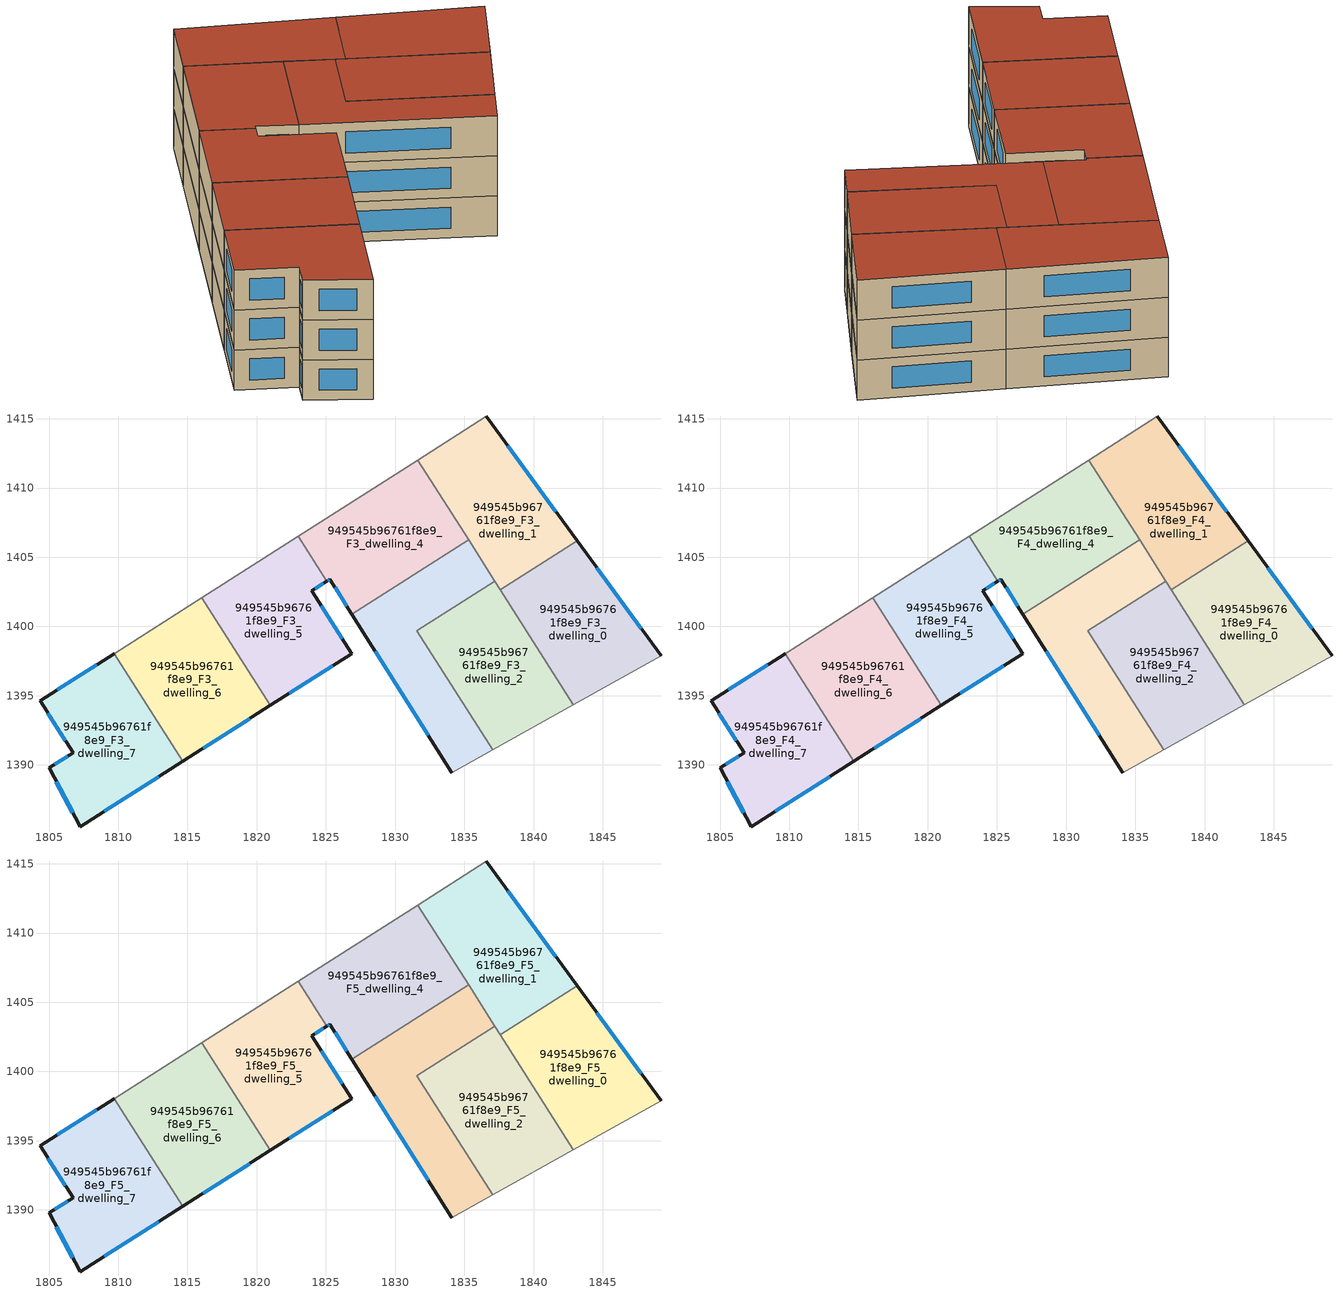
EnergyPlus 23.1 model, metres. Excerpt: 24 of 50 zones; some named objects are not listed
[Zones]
949545b96761f8e9_F3_dwelling_0
 floor to 949545b96761f8e9_F2_dwelling_0 (EU_floor_Construction): 1843.15,1406.18 1849.21,1397.88 1842.89,1394.36 1837.6,1402.64 z9
 wall outside (EU_wall_Construction): 1849.21,1397.88 1843.15,1406.18 z9:12
 wall adiabatic (EU_wall_Construction): 1842.89,1394.36 1849.21,1397.88 z9:12
 wall to 949545b96761f8e9_F3_dwelling_2 (EU_wall_Construction): 1837.6,1402.64 1842.89,1394.36 z9:12
 wall to 949545b96761f8e9_F3_dwelling_1 (EU_wall_Construction): 1843.15,1406.18 1837.6,1402.64 z9:12
 window (EU_Window_Construction): 1847.78,1399.83 1844.57,1404.23 z9.7:11.3
949545b96761f8e9_F3_dwelling_1
 floor to 949545b96761f8e9_F2_dwelling_1 (EU_floor_Construction): 1836.59,1415.17 1843.15,1406.18 1837.6,1402.64 1831.63,1412.01 z9
 wall outside (EU_wall_Construction): 1843.15,1406.18 1836.59,1415.17 z9:12
 wall adiabatic (EU_wall_Construction): 1836.59,1415.17 1831.63,1412.01 z9:12
 wall to 949545b96761f8e9_F3_dwelling_4 (EU_wall_Construction): 1831.63,1412.01 1835.31,1406.25 z9:12
 wall to 949545b96761f8e9_F3_dwelling_3 (EU_wall_Construction): 1835.31,1406.25 1837.21,1403.27 z9:12
 wall to 949545b96761f8e9_F3_dwelling_2 (EU_wall_Construction): 1837.21,1403.27 1837.6,1402.64 z9:12
 window (EU_Window_Construction): 1841.61,1408.29 1838.13,1413.06 z9.7:11.3
949545b96761f8e9_F3_dwelling_2
 floor to 949545b96761f8e9_F2_dwelling_2 (EU_floor_Construction): 1837.21,1403.27 1842.89,1394.36 1837.04,1391.1 1831.58,1399.68 z9
 wall to 949545b96761f8e9_F3_dwelling_3 (EU_wall_Construction): 1837.21,1403.27 1831.58,1399.68 1837.04,1391.1 z9:12
 wall adiabatic (EU_wall_Construction): 1837.04,1391.1 1842.89,1394.36 z9:12
949545b96761f8e9_F3_dwelling_3
 floor to 949545b96761f8e9_F2_dwelling_3 (EU_floor_Construction): 1835.31,1406.25 1837.21,1403.27 1831.58,1399.68 1837.04,1391.1 1834.08,1389.45 1826.88,1400.88 z9
 wall outside (EU_wall_Construction): 1826.88,1400.88 1834.08,1389.45 z9:12
 wall adiabatic (EU_wall_Construction): 1834.08,1389.45 1837.04,1391.1 z9:12
 wall to 949545b96761f8e9_F3_dwelling_4 (EU_wall_Construction): 1835.31,1406.25 1826.88,1400.88 z9:12
 window (EU_Window_Construction): 1828.57,1398.19 1832.39,1392.13 z9.7:11.3
949545b96761f8e9_F3_dwelling_4
 floor to 949545b96761f8e9_F2_dwelling_4 (EU_floor_Construction): 1831.63,1412.01 1835.31,1406.25 1826.88,1400.88 1825.29,1403.41 1825.07,1403.27 1823.01,1406.51 z9
 wall outside (EU_wall_Construction): 1825.07,1403.27 1825.29,1403.41 1826.88,1400.88 z9:12
 wall to 949545b96761f8e9_F3_dwelling_5 (EU_wall_Construction): 1823.01,1406.51 1825.07,1403.27 z9:12
 wall adiabatic (EU_wall_Construction): 1831.63,1412.01 1823.01,1406.51 z9:12
 window (EU_Window_Construction): 1825.66,1402.82 1826.51,1401.47 / 1825.12,1403.3 1825.24,1403.38 z9.7:11.3
949545b96761f8e9_F3_dwelling_5
 floor to 949545b96761f8e9_F2_dwelling_5 (EU_floor_Construction): 1825.07,1403.27 1823.97,1402.56 1826.87,1398.04 1820.99,1394.3 1816.03,1402.07 1823.01,1406.51 z9
 wall outside (EU_wall_Construction): 1820.99,1394.3 1826.87,1398.04 1823.97,1402.56 1825.07,1403.27 z9:12
 wall to 949545b96761f8e9_F3_dwelling_6 (EU_wall_Construction): 1816.03,1402.07 1820.99,1394.3 z9:12
 wall adiabatic (EU_wall_Construction): 1823.01,1406.51 1816.03,1402.07 z9:12
 window (EU_Window_Construction): 1824.23,1402.73 1824.81,1403.1 / 1826.19,1399.11 1824.65,1401.5 / 1822.37,1395.18 1825.49,1397.16 z9.7:11.3
949545b96761f8e9_F3_dwelling_6
 floor to 949545b96761f8e9_F2_dwelling_6 (EU_floor_Construction): 1816.03,1402.07 1820.99,1394.3 1814.66,1390.26 1809.7,1398.04 z9
 wall outside (EU_wall_Construction): 1814.66,1390.26 1820.99,1394.3 z9:12
 wall to 949545b96761f8e9_F3_dwelling_7 (EU_wall_Construction): 1809.7,1398.04 1814.66,1390.26 z9:12
 wall adiabatic (EU_wall_Construction): 1816.03,1402.07 1809.7,1398.04 z9:12
 window (EU_Window_Construction): 1816.15,1391.21 1819.5,1393.35 z9.7:11.3
949545b96761f8e9_F3_dwelling_7
 floor to 949545b96761f8e9_F2_dwelling_7 (EU_floor_Construction): 1809.7,1398.04 1814.66,1390.26 1807.26,1385.54 1805.01,1389.78 1806.75,1390.88 1804.35,1394.62 z9
 wall outside (EU_wall_Construction): 1809.7,1398.04 1804.35,1394.62 1806.75,1390.88 1805.01,1389.78 1807.26,1385.54 1814.66,1390.26 z9:12
 window (EU_Window_Construction): 1804.91,1393.74 1806.18,1391.76 / 1808.45,1397.23 1805.6,1395.42 / 1809,1386.65 1812.92,1389.15 / 1805.54,1388.79 1806.73,1386.54 / 1806.34,1390.62 1805.42,1390.04 z9.7:11.3
949545b96761f8e9_F4_dwelling_0
 floor to 949545b96761f8e9_F3_dwelling_0 (EU_floor_Construction): 1843.15,1406.18 1849.21,1397.88 1842.89,1394.36 1837.6,1402.64 z12
 wall outside (EU_wall_Construction): 1849.21,1397.88 1843.15,1406.18 z12:15
 wall adiabatic (EU_wall_Construction): 1842.89,1394.36 1849.21,1397.88 z12:15
 wall to 949545b96761f8e9_F4_dwelling_2 (EU_wall_Construction): 1837.6,1402.64 1842.89,1394.36 z12:15
 wall to 949545b96761f8e9_F4_dwelling_1 (EU_wall_Construction): 1843.15,1406.18 1837.6,1402.64 z12:15
 window (EU_Window_Construction): 1847.78,1399.83 1844.57,1404.23 z12.7:14.3
949545b96761f8e9_F4_dwelling_1
 floor to 949545b96761f8e9_F3_dwelling_1 (EU_floor_Construction): 1836.59,1415.17 1843.15,1406.18 1837.6,1402.64 1831.63,1412.01 z12
 wall outside (EU_wall_Construction): 1843.15,1406.18 1836.59,1415.17 z12:15
 wall adiabatic (EU_wall_Construction): 1836.59,1415.17 1831.63,1412.01 z12:15
 wall to 949545b96761f8e9_F4_dwelling_4 (EU_wall_Construction): 1831.63,1412.01 1835.31,1406.25 z12:15
 wall to 949545b96761f8e9_F4_dwelling_3 (EU_wall_Construction): 1835.31,1406.25 1837.21,1403.27 z12:15
 wall to 949545b96761f8e9_F4_dwelling_2 (EU_wall_Construction): 1837.21,1403.27 1837.6,1402.64 z12:15
 window (EU_Window_Construction): 1841.61,1408.29 1838.13,1413.06 z12.7:14.3
949545b96761f8e9_F4_dwelling_2
 floor to 949545b96761f8e9_F3_dwelling_2 (EU_floor_Construction): 1837.21,1403.27 1842.89,1394.36 1837.04,1391.1 1831.58,1399.68 z12
 wall to 949545b96761f8e9_F4_dwelling_3 (EU_wall_Construction): 1837.21,1403.27 1831.58,1399.68 1837.04,1391.1 z12:15
 wall adiabatic (EU_wall_Construction): 1837.04,1391.1 1842.89,1394.36 z12:15
949545b96761f8e9_F4_dwelling_3
 floor to 949545b96761f8e9_F3_dwelling_3 (EU_floor_Construction): 1835.31,1406.25 1837.21,1403.27 1831.58,1399.68 1837.04,1391.1 1834.08,1389.45 1826.88,1400.88 z12
 wall outside (EU_wall_Construction): 1826.88,1400.88 1834.08,1389.45 z12:15
 wall adiabatic (EU_wall_Construction): 1834.08,1389.45 1837.04,1391.1 z12:15
 wall to 949545b96761f8e9_F4_dwelling_4 (EU_wall_Construction): 1835.31,1406.25 1826.88,1400.88 z12:15
 window (EU_Window_Construction): 1828.57,1398.19 1832.39,1392.13 z12.7:14.3
949545b96761f8e9_F4_dwelling_4
 floor to 949545b96761f8e9_F3_dwelling_4 (EU_floor_Construction): 1831.63,1412.01 1835.31,1406.25 1826.88,1400.88 1825.29,1403.41 1825.07,1403.27 1823.01,1406.51 z12
 wall outside (EU_wall_Construction): 1825.07,1403.27 1825.29,1403.41 1826.88,1400.88 z12:15
 wall to 949545b96761f8e9_F4_dwelling_5 (EU_wall_Construction): 1823.01,1406.51 1825.07,1403.27 z12:15
 wall adiabatic (EU_wall_Construction): 1831.63,1412.01 1823.01,1406.51 z12:15
 window (EU_Window_Construction): 1825.66,1402.82 1826.51,1401.47 / 1825.12,1403.3 1825.24,1403.38 z12.7:14.3
949545b96761f8e9_F4_dwelling_5
 floor to 949545b96761f8e9_F3_dwelling_5 (EU_floor_Construction): 1825.07,1403.27 1823.97,1402.56 1826.87,1398.04 1820.99,1394.3 1816.03,1402.07 1823.01,1406.51 z12
 wall outside (EU_wall_Construction): 1820.99,1394.3 1826.87,1398.04 1823.97,1402.56 1825.07,1403.27 z12:15
 wall to 949545b96761f8e9_F4_dwelling_6 (EU_wall_Construction): 1816.03,1402.07 1820.99,1394.3 z12:15
 wall adiabatic (EU_wall_Construction): 1823.01,1406.51 1816.03,1402.07 z12:15
 window (EU_Window_Construction): 1824.23,1402.73 1824.81,1403.1 / 1826.19,1399.11 1824.65,1401.5 / 1822.37,1395.18 1825.49,1397.16 z12.7:14.3
949545b96761f8e9_F4_dwelling_6
 floor to 949545b96761f8e9_F3_dwelling_6 (EU_floor_Construction): 1816.03,1402.07 1820.99,1394.3 1814.66,1390.26 1809.7,1398.04 z12
 wall outside (EU_wall_Construction): 1814.66,1390.26 1820.99,1394.3 z12:15
 wall to 949545b96761f8e9_F4_dwelling_7 (EU_wall_Construction): 1809.7,1398.04 1814.66,1390.26 z12:15
 wall adiabatic (EU_wall_Construction): 1816.03,1402.07 1809.7,1398.04 z12:15
 window (EU_Window_Construction): 1816.15,1391.21 1819.5,1393.35 z12.7:14.3
949545b96761f8e9_F4_dwelling_7
 floor to 949545b96761f8e9_F3_dwelling_7 (EU_floor_Construction): 1809.7,1398.04 1814.66,1390.26 1807.26,1385.54 1805.01,1389.78 1806.75,1390.88 1804.35,1394.62 z12
 wall outside (EU_wall_Construction): 1809.7,1398.04 1804.35,1394.62 1806.75,1390.88 1805.01,1389.78 1807.26,1385.54 1814.66,1390.26 z12:15
 window (EU_Window_Construction): 1804.91,1393.74 1806.18,1391.76 / 1808.45,1397.23 1805.6,1395.42 / 1809,1386.65 1812.92,1389.15 / 1805.54,1388.79 1806.73,1386.54 / 1806.34,1390.62 1805.42,1390.04 z12.7:14.3
949545b96761f8e9_F5_dwelling_0
 floor to 949545b96761f8e9_F4_dwelling_0 (EU_floor_Construction): 1843.15,1406.18 1849.21,1397.88 1842.89,1394.36 1837.6,1402.64 z15
 wall outside (EU_wall_Construction): 1849.21,1397.88 1843.15,1406.18 z15:18
 wall adiabatic (EU_wall_Construction): 1842.89,1394.36 1849.21,1397.88 z15:18
 wall to 949545b96761f8e9_F5_dwelling_2 (EU_wall_Construction): 1837.6,1402.64 1842.89,1394.36 z15:18
 wall to 949545b96761f8e9_F5_dwelling_1 (EU_wall_Construction): 1843.15,1406.18 1837.6,1402.64 z15:18
 window (EU_Window_Construction): 1847.78,1399.83 1844.57,1404.23 z15.7:17.3
 roof outside (EU_roof_Construction): 1849.21,1397.88 1843.15,1406.18 1837.6,1402.64 1842.89,1394.36 z18
949545b96761f8e9_F5_dwelling_1
 floor to 949545b96761f8e9_F4_dwelling_1 (EU_floor_Construction): 1836.59,1415.17 1843.15,1406.18 1837.6,1402.64 1831.63,1412.01 z15
 wall outside (EU_wall_Construction): 1843.15,1406.18 1836.59,1415.17 z15:18
 wall adiabatic (EU_wall_Construction): 1836.59,1415.17 1831.63,1412.01 z15:18
 wall to 949545b96761f8e9_F5_dwelling_4 (EU_wall_Construction): 1831.63,1412.01 1835.31,1406.25 z15:18
 wall to 949545b96761f8e9_F5_dwelling_3 (EU_wall_Construction): 1835.31,1406.25 1837.21,1403.27 z15:18
 wall to 949545b96761f8e9_F5_dwelling_2 (EU_wall_Construction): 1837.21,1403.27 1837.6,1402.64 z15:18
 window (EU_Window_Construction): 1841.61,1408.29 1838.13,1413.06 z15.7:17.3
 roof outside (EU_roof_Construction): 1843.15,1406.18 1836.59,1415.17 1831.63,1412.01 1837.6,1402.64 z18
949545b96761f8e9_F5_dwelling_2
 floor to 949545b96761f8e9_F4_dwelling_2 (EU_floor_Construction): 1837.21,1403.27 1842.89,1394.36 1837.04,1391.1 1831.58,1399.68 z15
 wall to 949545b96761f8e9_F5_dwelling_3 (EU_wall_Construction): 1837.21,1403.27 1831.58,1399.68 1837.04,1391.1 z15:18
 wall adiabatic (EU_wall_Construction): 1837.04,1391.1 1842.89,1394.36 z15:18
 roof outside (EU_roof_Construction): 1842.89,1394.36 1837.21,1403.27 1831.58,1399.68 1837.04,1391.1 z18
949545b96761f8e9_F5_dwelling_3
 floor to 949545b96761f8e9_F4_dwelling_3 (EU_floor_Construction): 1835.31,1406.25 1837.21,1403.27 1831.58,1399.68 1837.04,1391.1 1834.08,1389.45 1826.88,1400.88 z15
 wall outside (EU_wall_Construction): 1826.88,1400.88 1834.08,1389.45 z15:18
 wall adiabatic (EU_wall_Construction): 1834.08,1389.45 1837.04,1391.1 z15:18
 wall to 949545b96761f8e9_F5_dwelling_4 (EU_wall_Construction): 1835.31,1406.25 1826.88,1400.88 z15:18
 window (EU_Window_Construction): 1828.57,1398.19 1832.39,1392.13 z15.7:17.3
 roof outside (EU_roof_Construction): 1837.04,1391.1 1831.58,1399.68 1837.21,1403.27 1835.31,1406.25 1826.88,1400.88 1834.08,1389.45 z18
949545b96761f8e9_F5_dwelling_4
 floor to 949545b96761f8e9_F4_dwelling_4 (EU_floor_Construction): 1831.63,1412.01 1835.31,1406.25 1826.88,1400.88 1825.29,1403.41 1825.07,1403.27 1823.01,1406.51 z15
 wall outside (EU_wall_Construction): 1825.07,1403.27 1825.29,1403.41 1826.88,1400.88 z15:18
 wall to 949545b96761f8e9_F5_dwelling_5 (EU_wall_Construction): 1823.01,1406.51 1825.07,1403.27 z15:18
 wall adiabatic (EU_wall_Construction): 1831.63,1412.01 1823.01,1406.51 z15:18
 window (EU_Window_Construction): 1825.66,1402.82 1826.51,1401.47 / 1825.12,1403.3 1825.24,1403.38 z15.7:17.3
 roof outside (EU_roof_Construction): 1835.31,1406.25 1831.63,1412.01 1823.01,1406.51 1825.07,1403.27 1825.29,1403.41 1826.88,1400.88 z18
949545b96761f8e9_F5_dwelling_5
 floor to 949545b96761f8e9_F4_dwelling_5 (EU_floor_Construction): 1825.07,1403.27 1823.97,1402.56 1826.87,1398.04 1820.99,1394.3 1816.03,1402.07 1823.01,1406.51 z15
 wall outside (EU_wall_Construction): 1820.99,1394.3 1826.87,1398.04 1823.97,1402.56 1825.07,1403.27 z15:18
 wall to 949545b96761f8e9_F5_dwelling_6 (EU_wall_Construction): 1816.03,1402.07 1820.99,1394.3 z15:18
 wall adiabatic (EU_wall_Construction): 1823.01,1406.51 1816.03,1402.07 z15:18
 window (EU_Window_Construction): 1824.23,1402.73 1824.81,1403.1 / 1826.19,1399.11 1824.65,1401.5 / 1822.37,1395.18 1825.49,1397.16 z15.7:17.3
 roof outside (EU_roof_Construction): 1826.87,1398.04 1823.97,1402.56 1825.07,1403.27 1823.01,1406.51 1816.03,1402.07 1820.99,1394.3 z18
949545b96761f8e9_F5_dwelling_6
 floor to 949545b96761f8e9_F4_dwelling_6 (EU_floor_Construction): 1816.03,1402.07 1820.99,1394.3 1814.66,1390.26 1809.7,1398.04 z15
 wall outside (EU_wall_Construction): 1814.66,1390.26 1820.99,1394.3 z15:18
 wall to 949545b96761f8e9_F5_dwelling_7 (EU_wall_Construction): 1809.7,1398.04 1814.66,1390.26 z15:18
 wall adiabatic (EU_wall_Construction): 1816.03,1402.07 1809.7,1398.04 z15:18
 window (EU_Window_Construction): 1816.15,1391.21 1819.5,1393.35 z15.7:17.3
 roof outside (EU_roof_Construction): 1820.99,1394.3 1816.03,1402.07 1809.7,1398.04 1814.66,1390.26 z18
949545b96761f8e9_F5_dwelling_7
 floor to 949545b96761f8e9_F4_dwelling_7 (EU_floor_Construction): 1809.7,1398.04 1814.66,1390.26 1807.26,1385.54 1805.01,1389.78 1806.75,1390.88 1804.35,1394.62 z15
 wall outside (EU_wall_Construction): 1809.7,1398.04 1804.35,1394.62 1806.75,1390.88 1805.01,1389.78 1807.26,1385.54 1814.66,1390.26 z15:18
 window (EU_Window_Construction): 1804.91,1393.74 1806.18,1391.76 / 1808.45,1397.23 1805.6,1395.42 / 1809,1386.65 1812.92,1389.15 / 1805.54,1388.79 1806.73,1386.54 / 1806.34,1390.62 1805.42,1390.04 z15.7:17.3
 roof outside (EU_roof_Construction): 1814.66,1390.26 1809.7,1398.04 1804.35,1394.62 1806.75,1390.88 1805.01,1389.78 1807.26,1385.54 z18
[Building]
EU S2 Campaign: North Axis=0; Terrain=City; Solar Distribution=FullExterior
[Site:Location]
Budapest.Ferenc.Liszt.Intl.AP: Latitude=47.437; Longitude=19.256; Time Zone=1; Elevation=185
[SizingPeriod:WeatherFileDays]
AnnualSizingPeriod: Begin Month=1; Begin Day of Month=1; End Month=12; End Day of Month=31; Day of Week for Start Day=Monday; Use Weather File Daylight Saving Period=No; Use Weather File Rain and Snow Indicators=No
[MATERIAL]
EU_InternalMass_Material: Roughness=MediumRough; Thickness=0.1; Conductivity=1; Density=1800; Specific Heat=900; Thermal Absorptance=0.9; Solar Absorptance=0.7; Visible Absorptance=0.7
[MATERIAL:NOMASS] Roughness=MediumRough; Thermal Absorptance=0.9; Solar Absorptance=0.7; Visible Absorptance=0.7
Name | Thermal Resistance
EU_wall_NoMass | 0.832559
EU_roof_NoMass | 1.39638
EU_floor_NoMass | 0.872794
[WINDOWMATERIAL:SIMPLEGLAZINGSYSTEM]
EU_Window_SimpleGlazing: UFactor=2.79869; Solar Heat Gain Coefficient=0.75; Visible Transmittance=0.75
[CONSTRUCTION]
EU_wall_Construction: EU_wall_NoMass
EU_roof_Construction: EU_roof_NoMass
EU_floor_Construction: EU_floor_NoMass
EU_Window_Construction: EU_Window_SimpleGlazing
EU_InternalMass_Construction: EU_InternalMass_Material
[ZONE] Type=1; Multiplier=1; Ceiling Height=autocalculate; Floor Area=autocalculate; Part of Total Floor Area=Yes
Name | Volume
949545b96761f8e9_F3_dwelling_0; 949545b96761f8e9_F4_dwelling_0; 949545b96761f8e9_F5_dwelling_0 | 207.629
949545b96761f8e9_F3_dwelling_1; 949545b96761f8e9_F4_dwelling_1; 949545b96761f8e9_F5_dwelling_1 | 207.609
949545b96761f8e9_F3_dwelling_2; 949545b96761f8e9_F4_dwelling_2; 949545b96761f8e9_F5_dwelling_2 | 207.627
949545b96761f8e9_F3_dwelling_3; 949545b96761f8e9_F4_dwelling_3; 949545b96761f8e9_F5_dwelling_3 | 207.633
949545b96761f8e9_F3_dwelling_4; 949545b96761f8e9_F4_dwelling_4; 949545b96761f8e9_F5_dwelling_4; 949545b96761f8e9_F3_dwelling_6; 949545b96761f8e9_F4_dwelling_6; 949545b96761f8e9_F5_dwelling_6 | 207.612
949545b96761f8e9_F3_dwelling_5; 949545b96761f8e9_F4_dwelling_5; 949545b96761f8e9_F5_dwelling_5 | 207.601
949545b96761f8e9_F3_dwelling_7; 949545b96761f8e9_F4_dwelling_7; 949545b96761f8e9_F5_dwelling_7 | 207.617
[INTERNALMASS] Construction=EU_InternalMass_Construction
Name | Zone or ZoneList | Surface Area
949545b96761f8e9_F3_dwelling_0_EU_InternalMass | 949545b96761f8e9_F3_dwelling_0 | 69.2101
949545b96761f8e9_F3_dwelling_1_EU_InternalMass | 949545b96761f8e9_F3_dwelling_1 | 69.2045
949545b96761f8e9_F3_dwelling_2_EU_InternalMass | 949545b96761f8e9_F3_dwelling_2 | 69.2099
949545b96761f8e9_F3_dwelling_3_EU_InternalMass | 949545b96761f8e9_F3_dwelling_3 | 69.2109
949545b96761f8e9_F3_dwelling_4_EU_InternalMass | 949545b96761f8e9_F3_dwelling_4 | 69.2056
949545b96761f8e9_F3_dwelling_5_EU_InternalMass | 949545b96761f8e9_F3_dwelling_5 | 69.2004
949545b96761f8e9_F3_dwelling_6_EU_InternalMass | 949545b96761f8e9_F3_dwelling_6 | 69.204
949545b96761f8e9_F3_dwelling_7_EU_InternalMass | 949545b96761f8e9_F3_dwelling_7 | 69.2057
949545b96761f8e9_F4_dwelling_0_EU_InternalMass | 949545b96761f8e9_F4_dwelling_0 | 69.2101
949545b96761f8e9_F4_dwelling_1_EU_InternalMass | 949545b96761f8e9_F4_dwelling_1 | 69.2045
949545b96761f8e9_F4_dwelling_2_EU_InternalMass | 949545b96761f8e9_F4_dwelling_2 | 69.2099
949545b96761f8e9_F4_dwelling_3_EU_InternalMass | 949545b96761f8e9_F4_dwelling_3 | 69.2109
949545b96761f8e9_F4_dwelling_4_EU_InternalMass | 949545b96761f8e9_F4_dwelling_4 | 69.2056
949545b96761f8e9_F4_dwelling_5_EU_InternalMass | 949545b96761f8e9_F4_dwelling_5 | 69.2004
949545b96761f8e9_F4_dwelling_6_EU_InternalMass | 949545b96761f8e9_F4_dwelling_6 | 69.204
949545b96761f8e9_F4_dwelling_7_EU_InternalMass | 949545b96761f8e9_F4_dwelling_7 | 69.2057
949545b96761f8e9_F5_dwelling_0_EU_InternalMass | 949545b96761f8e9_F5_dwelling_0 | 69.2101
949545b96761f8e9_F5_dwelling_1_EU_InternalMass | 949545b96761f8e9_F5_dwelling_1 | 69.2045
949545b96761f8e9_F5_dwelling_2_EU_InternalMass | 949545b96761f8e9_F5_dwelling_2 | 69.2099
949545b96761f8e9_F5_dwelling_3_EU_InternalMass | 949545b96761f8e9_F5_dwelling_3 | 69.2109
949545b96761f8e9_F5_dwelling_4_EU_InternalMass | 949545b96761f8e9_F5_dwelling_4 | 69.2056
949545b96761f8e9_F5_dwelling_5_EU_InternalMass | 949545b96761f8e9_F5_dwelling_5 | 69.2004
949545b96761f8e9_F5_dwelling_6_EU_InternalMass | 949545b96761f8e9_F5_dwelling_6 | 69.204
949545b96761f8e9_F5_dwelling_7_EU_InternalMass | 949545b96761f8e9_F5_dwelling_7 | 69.2057
[OTHEREQUIPMENT] Fuel Type=Electricity; Design Level Calculation Method=Watts/Area; Power per Zone Floor Area=1; Fraction Latent=0; Fraction Radiant=0; Fraction Lost=0; Carbon Dioxide Generation Rate=0; EndUse Subcategory=EU_Step8_InternalGains
Name | Zone or ZoneList or Space or SpaceList | Schedule
EU_Step8_InternalGain_949545b96761f8e9_F3_dwelling_0_f000 | 949545b96761f8e9_F3_dwelling_0 | EU_Step8_GainSchedule_949545b96761f8e9_F3_dwelling_0_f000
EU_Step8_InternalGain_949545b96761f8e9_F3_dwelling_1_f000 | 949545b96761f8e9_F3_dwelling_1 | EU_Step8_GainSchedule_949545b96761f8e9_F3_dwelling_1_f000
EU_Step8_InternalGain_949545b96761f8e9_F3_dwelling_2_f000 | 949545b96761f8e9_F3_dwelling_2 | EU_Step8_GainSchedule_949545b96761f8e9_F3_dwelling_2_f000
EU_Step8_InternalGain_949545b96761f8e9_F3_dwelling_3_f000 | 949545b96761f8e9_F3_dwelling_3 | EU_Step8_GainSchedule_949545b96761f8e9_F3_dwelling_3_f000
EU_Step8_InternalGain_949545b96761f8e9_F3_dwelling_4_f000 | 949545b96761f8e9_F3_dwelling_4 | EU_Step8_GainSchedule_949545b96761f8e9_F3_dwelling_4_f000
EU_Step8_InternalGain_949545b96761f8e9_F3_dwelling_5_f000 | 949545b96761f8e9_F3_dwelling_5 | EU_Step8_GainSchedule_949545b96761f8e9_F3_dwelling_5_f000
EU_Step8_InternalGain_949545b96761f8e9_F3_dwelling_6_f000 | 949545b96761f8e9_F3_dwelling_6 | EU_Step8_GainSchedule_949545b96761f8e9_F3_dwelling_6_f000
EU_Step8_InternalGain_949545b96761f8e9_F3_dwelling_7_f000 | 949545b96761f8e9_F3_dwelling_7 | EU_Step8_GainSchedule_949545b96761f8e9_F3_dwelling_7_f000
EU_Step8_InternalGain_949545b96761f8e9_F4_dwelling_0_f000 | 949545b96761f8e9_F4_dwelling_0 | EU_Step8_GainSchedule_949545b96761f8e9_F4_dwelling_0_f000
EU_Step8_InternalGain_949545b96761f8e9_F4_dwelling_1_f000 | 949545b96761f8e9_F4_dwelling_1 | EU_Step8_GainSchedule_949545b96761f8e9_F4_dwelling_1_f000
EU_Step8_InternalGain_949545b96761f8e9_F4_dwelling_2_f000 | 949545b96761f8e9_F4_dwelling_2 | EU_Step8_GainSchedule_949545b96761f8e9_F4_dwelling_2_f000
EU_Step8_InternalGain_949545b96761f8e9_F4_dwelling_3_f000 | 949545b96761f8e9_F4_dwelling_3 | EU_Step8_GainSchedule_949545b96761f8e9_F4_dwelling_3_f000
EU_Step8_InternalGain_949545b96761f8e9_F4_dwelling_4_f000 | 949545b96761f8e9_F4_dwelling_4 | EU_Step8_GainSchedule_949545b96761f8e9_F4_dwelling_4_f000
EU_Step8_InternalGain_949545b96761f8e9_F4_dwelling_5_f000 | 949545b96761f8e9_F4_dwelling_5 | EU_Step8_GainSchedule_949545b96761f8e9_F4_dwelling_5_f000
EU_Step8_InternalGain_949545b96761f8e9_F4_dwelling_6_f000 | 949545b96761f8e9_F4_dwelling_6 | EU_Step8_GainSchedule_949545b96761f8e9_F4_dwelling_6_f000
EU_Step8_InternalGain_949545b96761f8e9_F4_dwelling_7_f000 | 949545b96761f8e9_F4_dwelling_7 | EU_Step8_GainSchedule_949545b96761f8e9_F4_dwelling_7_f000
EU_Step8_InternalGain_949545b96761f8e9_F5_dwelling_0_f000 | 949545b96761f8e9_F5_dwelling_0 | EU_Step8_GainSchedule_949545b96761f8e9_F5_dwelling_0_f000
EU_Step8_InternalGain_949545b96761f8e9_F5_dwelling_1_f000 | 949545b96761f8e9_F5_dwelling_1 | EU_Step8_GainSchedule_949545b96761f8e9_F5_dwelling_1_f000
EU_Step8_InternalGain_949545b96761f8e9_F5_dwelling_2_f000 | 949545b96761f8e9_F5_dwelling_2 | EU_Step8_GainSchedule_949545b96761f8e9_F5_dwelling_2_f000
EU_Step8_InternalGain_949545b96761f8e9_F5_dwelling_3_f000 | 949545b96761f8e9_F5_dwelling_3 | EU_Step8_GainSchedule_949545b96761f8e9_F5_dwelling_3_f000
EU_Step8_InternalGain_949545b96761f8e9_F5_dwelling_4_f000 | 949545b96761f8e9_F5_dwelling_4 | EU_Step8_GainSchedule_949545b96761f8e9_F5_dwelling_4_f000
EU_Step8_InternalGain_949545b96761f8e9_F5_dwelling_5_f000 | 949545b96761f8e9_F5_dwelling_5 | EU_Step8_GainSchedule_949545b96761f8e9_F5_dwelling_5_f000
EU_Step8_InternalGain_949545b96761f8e9_F5_dwelling_6_f000 | 949545b96761f8e9_F5_dwelling_6 | EU_Step8_GainSchedule_949545b96761f8e9_F5_dwelling_6_f000
EU_Step8_InternalGain_949545b96761f8e9_F5_dwelling_7_f000 | 949545b96761f8e9_F5_dwelling_7 | EU_Step8_GainSchedule_949545b96761f8e9_F5_dwelling_7_f000
[ZONEVENTILATION:DESIGNFLOWRATE] Schedule=EU_AlwaysOn; Design Flow Rate Calculation Method=AirChanges/Hour; Air Changes per Hour=0.475469; Ventilation Type=Natural; Fan Pressure Rise=0; Fan Total Efficiency=1; Constant Term Coefficient=1; Temperature Term Coefficient=0; Velocity Term Coefficient=0; Velocity Squared Term Coefficient=0; Minimum Indoor Temperature=-100; Maximum Indoor Temperature=100; Delta Temperature=-100; Minimum Outdoor Temperature=-100; Maximum Outdoor Temperature=100; Maximum Wind Speed=40
Name | Zone or ZoneList or Space or SpaceList
EU_ConstantAir_949545b96761f8e9_F3_dwelling_0 | 949545b96761f8e9_F3_dwelling_0
EU_ConstantAir_949545b96761f8e9_F3_dwelling_1 | 949545b96761f8e9_F3_dwelling_1
EU_ConstantAir_949545b96761f8e9_F3_dwelling_2 | 949545b96761f8e9_F3_dwelling_2
EU_ConstantAir_949545b96761f8e9_F3_dwelling_3 | 949545b96761f8e9_F3_dwelling_3
EU_ConstantAir_949545b96761f8e9_F3_dwelling_4 | 949545b96761f8e9_F3_dwelling_4
EU_ConstantAir_949545b96761f8e9_F3_dwelling_5 | 949545b96761f8e9_F3_dwelling_5
EU_ConstantAir_949545b96761f8e9_F3_dwelling_6 | 949545b96761f8e9_F3_dwelling_6
EU_ConstantAir_949545b96761f8e9_F3_dwelling_7 | 949545b96761f8e9_F3_dwelling_7
EU_ConstantAir_949545b96761f8e9_F4_dwelling_0 | 949545b96761f8e9_F4_dwelling_0
EU_ConstantAir_949545b96761f8e9_F4_dwelling_1 | 949545b96761f8e9_F4_dwelling_1
EU_ConstantAir_949545b96761f8e9_F4_dwelling_2 | 949545b96761f8e9_F4_dwelling_2
EU_ConstantAir_949545b96761f8e9_F4_dwelling_3 | 949545b96761f8e9_F4_dwelling_3
EU_ConstantAir_949545b96761f8e9_F4_dwelling_4 | 949545b96761f8e9_F4_dwelling_4
EU_ConstantAir_949545b96761f8e9_F4_dwelling_5 | 949545b96761f8e9_F4_dwelling_5
EU_ConstantAir_949545b96761f8e9_F4_dwelling_6 | 949545b96761f8e9_F4_dwelling_6
EU_ConstantAir_949545b96761f8e9_F4_dwelling_7 | 949545b96761f8e9_F4_dwelling_7
EU_ConstantAir_949545b96761f8e9_F5_dwelling_0 | 949545b96761f8e9_F5_dwelling_0
EU_ConstantAir_949545b96761f8e9_F5_dwelling_1 | 949545b96761f8e9_F5_dwelling_1
EU_ConstantAir_949545b96761f8e9_F5_dwelling_2 | 949545b96761f8e9_F5_dwelling_2
EU_ConstantAir_949545b96761f8e9_F5_dwelling_3 | 949545b96761f8e9_F5_dwelling_3
EU_ConstantAir_949545b96761f8e9_F5_dwelling_4 | 949545b96761f8e9_F5_dwelling_4
EU_ConstantAir_949545b96761f8e9_F5_dwelling_5 | 949545b96761f8e9_F5_dwelling_5
EU_ConstantAir_949545b96761f8e9_F5_dwelling_6 | 949545b96761f8e9_F5_dwelling_6
EU_ConstantAir_949545b96761f8e9_F5_dwelling_7 | 949545b96761f8e9_F5_dwelling_7
[HVACTEMPLATE:ZONE:IDEALLOADSAIRSYSTEM] System Availability Schedule=EU_AlwaysOn; Maximum Heating Supply Air Temperature=50; Minimum Cooling Supply Air Temperature=13; Maximum Heating Supply Air Humidity Ratio=0.0156; Minimum Cooling Supply Air Humidity Ratio=0.0077; Heating Limit=NoLimit; Cooling Limit=NoLimit; Heating Availability Schedule=EU_AlwaysOn; Cooling Availability Schedule=EU_CoolingOff; Dehumidification Control Type=ConstantSensibleHeatRatio; Cooling Sensible Heat Ratio=0.7; Dehumidification Setpoint=60; Humidification Control Type=None; Humidification Setpoint=30; Outdoor Air Method=None; Outdoor Air Flow Rate per Person=0.00944; Outdoor Air Flow Rate per Zone Floor Area=0; Outdoor Air Flow Rate per Zone=0; Demand Controlled Ventilation Type=None; Outdoor Air Economizer Type=NoEconomizer; Heat Recovery Type=None; Sensible Heat Recovery Effectiveness=0.7; Latent Heat Recovery Effectiveness=0.65
Name | Template Thermostat
949545b96761f8e9_F3_dwelling_0 | EU_HeatOnly_949545b96761f8e9_F3_dwelling_0
949545b96761f8e9_F3_dwelling_1 | EU_HeatOnly_949545b96761f8e9_F3_dwelling_1
949545b96761f8e9_F3_dwelling_2 | EU_HeatOnly_949545b96761f8e9_F3_dwelling_2
949545b96761f8e9_F3_dwelling_3 | EU_HeatOnly_949545b96761f8e9_F3_dwelling_3
949545b96761f8e9_F3_dwelling_4 | EU_HeatOnly_949545b96761f8e9_F3_dwelling_4
949545b96761f8e9_F3_dwelling_5 | EU_HeatOnly_949545b96761f8e9_F3_dwelling_5
949545b96761f8e9_F3_dwelling_6 | EU_HeatOnly_949545b96761f8e9_F3_dwelling_6
949545b96761f8e9_F3_dwelling_7 | EU_HeatOnly_949545b96761f8e9_F3_dwelling_7
949545b96761f8e9_F4_dwelling_0 | EU_HeatOnly_949545b96761f8e9_F4_dwelling_0
949545b96761f8e9_F4_dwelling_1 | EU_HeatOnly_949545b96761f8e9_F4_dwelling_1
949545b96761f8e9_F4_dwelling_2 | EU_HeatOnly_949545b96761f8e9_F4_dwelling_2
949545b96761f8e9_F4_dwelling_3 | EU_HeatOnly_949545b96761f8e9_F4_dwelling_3
949545b96761f8e9_F4_dwelling_4 | EU_HeatOnly_949545b96761f8e9_F4_dwelling_4
949545b96761f8e9_F4_dwelling_5 | EU_HeatOnly_949545b96761f8e9_F4_dwelling_5
949545b96761f8e9_F4_dwelling_6 | EU_HeatOnly_949545b96761f8e9_F4_dwelling_6
949545b96761f8e9_F4_dwelling_7 | EU_HeatOnly_949545b96761f8e9_F4_dwelling_7
949545b96761f8e9_F5_dwelling_0 | EU_HeatOnly_949545b96761f8e9_F5_dwelling_0
949545b96761f8e9_F5_dwelling_1 | EU_HeatOnly_949545b96761f8e9_F5_dwelling_1
949545b96761f8e9_F5_dwelling_2 | EU_HeatOnly_949545b96761f8e9_F5_dwelling_2
949545b96761f8e9_F5_dwelling_3 | EU_HeatOnly_949545b96761f8e9_F5_dwelling_3
949545b96761f8e9_F5_dwelling_4 | EU_HeatOnly_949545b96761f8e9_F5_dwelling_4
949545b96761f8e9_F5_dwelling_5 | EU_HeatOnly_949545b96761f8e9_F5_dwelling_5
949545b96761f8e9_F5_dwelling_6 | EU_HeatOnly_949545b96761f8e9_F5_dwelling_6
949545b96761f8e9_F5_dwelling_7 | EU_HeatOnly_949545b96761f8e9_F5_dwelling_7
[SIZING:ZONE] Zone Cooling Design Supply Air Temperature Input Method=SupplyAirTemperature; Zone Cooling Design Supply Air Temperature=13; Zone Heating Design Supply Air Temperature Input Method=SupplyAirTemperature; Zone Heating Design Supply Air Temperature=50; Zone Cooling Design Supply Air Humidity Ratio=0.008; Zone Heating Design Supply Air Humidity Ratio=0.008; Cooling Design Air Flow Method=DesignDay; Cooling Design Air Flow Rate=0; Cooling Minimum Air Flow per Zone Floor Area=0.000762; Cooling Minimum Air Flow=0; Cooling Minimum Air Flow Fraction=0.2; Heating Design Air Flow Method=DesignDay; Heating Design Air Flow Rate=0; Heating Maximum Air Flow per Zone Floor Area=0.002032; Heating Maximum Air Flow=0.141576; Heating Maximum Air Flow Fraction=0.3; Account for Dedicated Outdoor Air System=No; Dedicated Outdoor Air System Control Strategy=NeutralSupplyAir; Dedicated Outdoor Air Low Setpoint Temperature for Design=autosize; Dedicated Outdoor Air High Setpoint Temperature for Design=autosize; Zone Load Sizing Method=Sensible Load Only No Latent Load; Zone Latent Cooling Design Supply Air Humidity Ratio Input Method=HumidityRatioDifference; Zone Cooling Design Supply Air Humidity Ratio Difference=0.005; Zone Latent Heating Design Supply Air Humidity Ratio Input Method=HumidityRatioDifference; Zone Humidification Design Supply Air Humidity Ratio Difference=0.005
949545b96761f8e9_F3_dwelling_0; 949545b96761f8e9_F3_dwelling_1; 949545b96761f8e9_F3_dwelling_2; 949545b96761f8e9_F3_dwelling_3; 949545b96761f8e9_F3_dwelling_4; 949545b96761f8e9_F3_dwelling_5; 949545b96761f8e9_F3_dwelling_6; 949545b96761f8e9_F3_dwelling_7; 949545b96761f8e9_F4_dwelling_0; 949545b96761f8e9_F4_dwelling_1; 949545b96761f8e9_F4_dwelling_2; 949545b96761f8e9_F4_dwelling_3; 949545b96761f8e9_F4_dwelling_4; 949545b96761f8e9_F4_dwelling_5; 949545b96761f8e9_F4_dwelling_6; 949545b96761f8e9_F4_dwelling_7; 949545b96761f8e9_F5_dwelling_0; 949545b96761f8e9_F5_dwelling_1; 949545b96761f8e9_F5_dwelling_2; 949545b96761f8e9_F5_dwelling_3; 949545b96761f8e9_F5_dwelling_4; 949545b96761f8e9_F5_dwelling_5; 949545b96761f8e9_F5_dwelling_6; 949545b96761f8e9_F5_dwelling_7
[SCHEDULE:CONSTANT]
Name | Hourly Value
EU_AlwaysOn | 1
EU_CoolingOff | 0
[SCHEDULE:FILE] Column Number=1; Rows to Skip at Top=0; Number of Hours of Data=8760; Column Separator=Comma; Interpolate to Timestep=No; Minutes per Item=60; Adjust Schedule for Daylight Savings=Yes
Name | File
EU_Step8_GainSchedule_949545b96761f8e9_F3_dwelling_0_f000 | ../../schedules/949545b96761f8e9/949545b96761f8e9_F3_dwelling_0_f000_gain.csv
EU_Step8_GainSchedule_949545b96761f8e9_F3_dwelling_1_f000 | ../../schedules/949545b96761f8e9/949545b96761f8e9_F3_dwelling_1_f000_gain.csv
EU_Step8_GainSchedule_949545b96761f8e9_F3_dwelling_2_f000 | ../../schedules/949545b96761f8e9/949545b96761f8e9_F3_dwelling_2_f000_gain.csv
EU_Step8_GainSchedule_949545b96761f8e9_F3_dwelling_3_f000 | ../../schedules/949545b96761f8e9/949545b96761f8e9_F3_dwelling_3_f000_gain.csv
EU_Step8_GainSchedule_949545b96761f8e9_F3_dwelling_4_f000 | ../../schedules/949545b96761f8e9/949545b96761f8e9_F3_dwelling_4_f000_gain.csv
EU_Step8_GainSchedule_949545b96761f8e9_F3_dwelling_5_f000 | ../../schedules/949545b96761f8e9/949545b96761f8e9_F3_dwelling_5_f000_gain.csv
EU_Step8_GainSchedule_949545b96761f8e9_F3_dwelling_6_f000 | ../../schedules/949545b96761f8e9/949545b96761f8e9_F3_dwelling_6_f000_gain.csv
EU_Step8_GainSchedule_949545b96761f8e9_F3_dwelling_7_f000 | ../../schedules/949545b96761f8e9/949545b96761f8e9_F3_dwelling_7_f000_gain.csv
EU_Step8_GainSchedule_949545b96761f8e9_F4_dwelling_0_f000 | ../../schedules/949545b96761f8e9/949545b96761f8e9_F4_dwelling_0_f000_gain.csv
EU_Step8_GainSchedule_949545b96761f8e9_F4_dwelling_1_f000 | ../../schedules/949545b96761f8e9/949545b96761f8e9_F4_dwelling_1_f000_gain.csv
EU_Step8_GainSchedule_949545b96761f8e9_F4_dwelling_2_f000 | ../../schedules/949545b96761f8e9/949545b96761f8e9_F4_dwelling_2_f000_gain.csv
EU_Step8_GainSchedule_949545b96761f8e9_F4_dwelling_3_f000 | ../../schedules/949545b96761f8e9/949545b96761f8e9_F4_dwelling_3_f000_gain.csv
EU_Step8_GainSchedule_949545b96761f8e9_F4_dwelling_4_f000 | ../../schedules/949545b96761f8e9/949545b96761f8e9_F4_dwelling_4_f000_gain.csv
EU_Step8_GainSchedule_949545b96761f8e9_F4_dwelling_5_f000 | ../../schedules/949545b96761f8e9/949545b96761f8e9_F4_dwelling_5_f000_gain.csv
EU_Step8_GainSchedule_949545b96761f8e9_F4_dwelling_6_f000 | ../../schedules/949545b96761f8e9/949545b96761f8e9_F4_dwelling_6_f000_gain.csv
EU_Step8_GainSchedule_949545b96761f8e9_F4_dwelling_7_f000 | ../../schedules/949545b96761f8e9/949545b96761f8e9_F4_dwelling_7_f000_gain.csv
EU_Step8_GainSchedule_949545b96761f8e9_F5_dwelling_0_f000 | ../../schedules/949545b96761f8e9/949545b96761f8e9_F5_dwelling_0_f000_gain.csv
EU_Step8_GainSchedule_949545b96761f8e9_F5_dwelling_1_f000 | ../../schedules/949545b96761f8e9/949545b96761f8e9_F5_dwelling_1_f000_gain.csv
EU_Step8_GainSchedule_949545b96761f8e9_F5_dwelling_2_f000 | ../../schedules/949545b96761f8e9/949545b96761f8e9_F5_dwelling_2_f000_gain.csv
EU_Step8_GainSchedule_949545b96761f8e9_F5_dwelling_3_f000 | ../../schedules/949545b96761f8e9/949545b96761f8e9_F5_dwelling_3_f000_gain.csv
EU_Step8_GainSchedule_949545b96761f8e9_F5_dwelling_4_f000 | ../../schedules/949545b96761f8e9/949545b96761f8e9_F5_dwelling_4_f000_gain.csv
EU_Step8_GainSchedule_949545b96761f8e9_F5_dwelling_5_f000 | ../../schedules/949545b96761f8e9/949545b96761f8e9_F5_dwelling_5_f000_gain.csv
EU_Step8_GainSchedule_949545b96761f8e9_F5_dwelling_6_f000 | ../../schedules/949545b96761f8e9/949545b96761f8e9_F5_dwelling_6_f000_gain.csv
EU_Step8_GainSchedule_949545b96761f8e9_F5_dwelling_7_f000 | ../../schedules/949545b96761f8e9/949545b96761f8e9_F5_dwelling_7_f000_gain.csv
